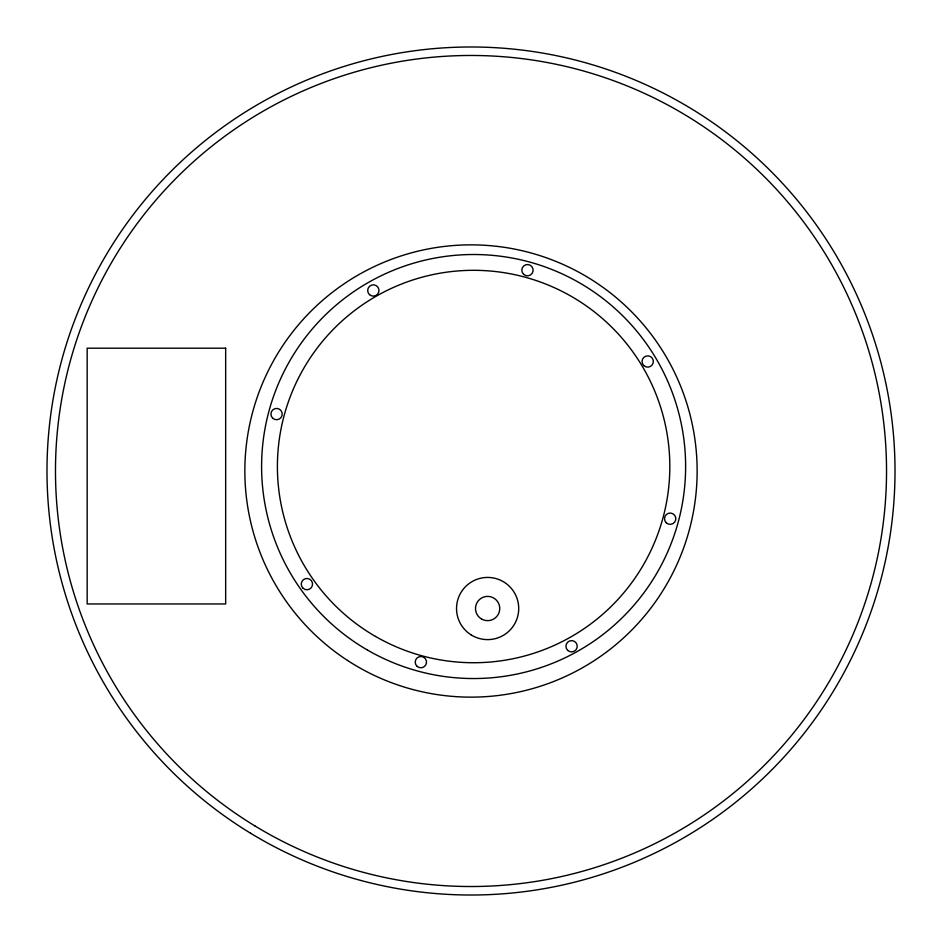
<?xml version="1.0" encoding="UTF-8"?>
<svg xmlns="http://www.w3.org/2000/svg" width="942" height="942" viewBox="0 0 942 942"><rect width="100%" height="100%" fill="white"/><g stroke="black" fill="none" stroke-linecap="round" stroke-linejoin="round"><path stroke-width="1.41" d="M225.668 348.199L87.159 348.199L87.159 603.963L225.668 603.963L225.668 348.199M250.478 833.164A424.018 424.018 0 0 0 894.9 480.903A424.018 424.018 0 0 0 267.622 98.945A424.018 424.018 0 0 0 250.478 833.164M347.563 660.483A226.139 226.139 0 0 0 696.809 483.164A226.139 226.139 0 0 0 368.628 269.353A226.139 226.139 0 0 0 347.563 660.483M254.893 825.91A415.54 415.54 0 0 0 886.422 480.703A415.54 415.54 0 0 0 271.685 106.387A415.54 415.54 0 0 0 254.893 825.91M367.604 650.133A212.009 212.009 0 0 0 685.623 466.525A212.009 212.009 0 0 0 367.604 282.918A212.009 212.009 0 0 0 367.604 650.133M471.094 634.861A31.098 31.098 0 0 0 518.701 609.662A31.098 31.098 0 0 0 473.084 581.037A31.098 31.098 0 0 0 471.094 634.861M481.562 619.024A12.128 12.128 0 0 0 499.755 608.52A12.128 12.128 0 0 0 481.562 598.017A12.128 12.128 0 0 0 481.562 619.024M417.023 666.288A5.652 5.652 0 0 0 426.373 663.38A5.652 5.652 0 0 0 419.178 656.739A5.652 5.652 0 0 0 417.023 666.288M643.869 365.649A5.652 5.652 0 0 0 653.218 362.729A5.652 5.652 0 0 0 646.024 356.1A5.652 5.652 0 0 0 643.869 365.649M272.744 418.236A5.652 5.652 0 0 0 282.094 415.328A5.652 5.652 0 0 0 274.887 408.687A5.652 5.652 0 0 0 272.744 418.236M567.743 650.416A5.652 5.652 0 0 0 577.093 647.507A5.652 5.652 0 0 0 569.898 640.866A5.652 5.652 0 0 0 567.743 650.416M523.646 274.346A5.652 5.652 0 0 0 532.995 271.426A5.652 5.652 0 0 0 525.801 264.784A5.652 5.652 0 0 0 523.646 274.346M369.5 294.634A5.652 5.652 0 0 0 378.849 291.726A5.652 5.652 0 0 0 371.654 285.085A5.652 5.652 0 0 0 369.5 294.634M303.077 588.279A5.652 5.652 0 0 0 312.426 585.359A5.652 5.652 0 0 0 305.22 578.718A5.652 5.652 0 0 0 303.077 588.279M666.335 522.857A5.652 5.652 0 0 0 675.685 519.949A5.652 5.652 0 0 0 668.49 513.308A5.652 5.652 0 0 0 666.335 522.857M375.505 636.439A196.207 196.207 0 0 0 669.821 466.525A196.207 196.207 0 0 0 375.505 296.6A196.207 196.207 0 0 0 375.505 636.439"/></g></svg>
